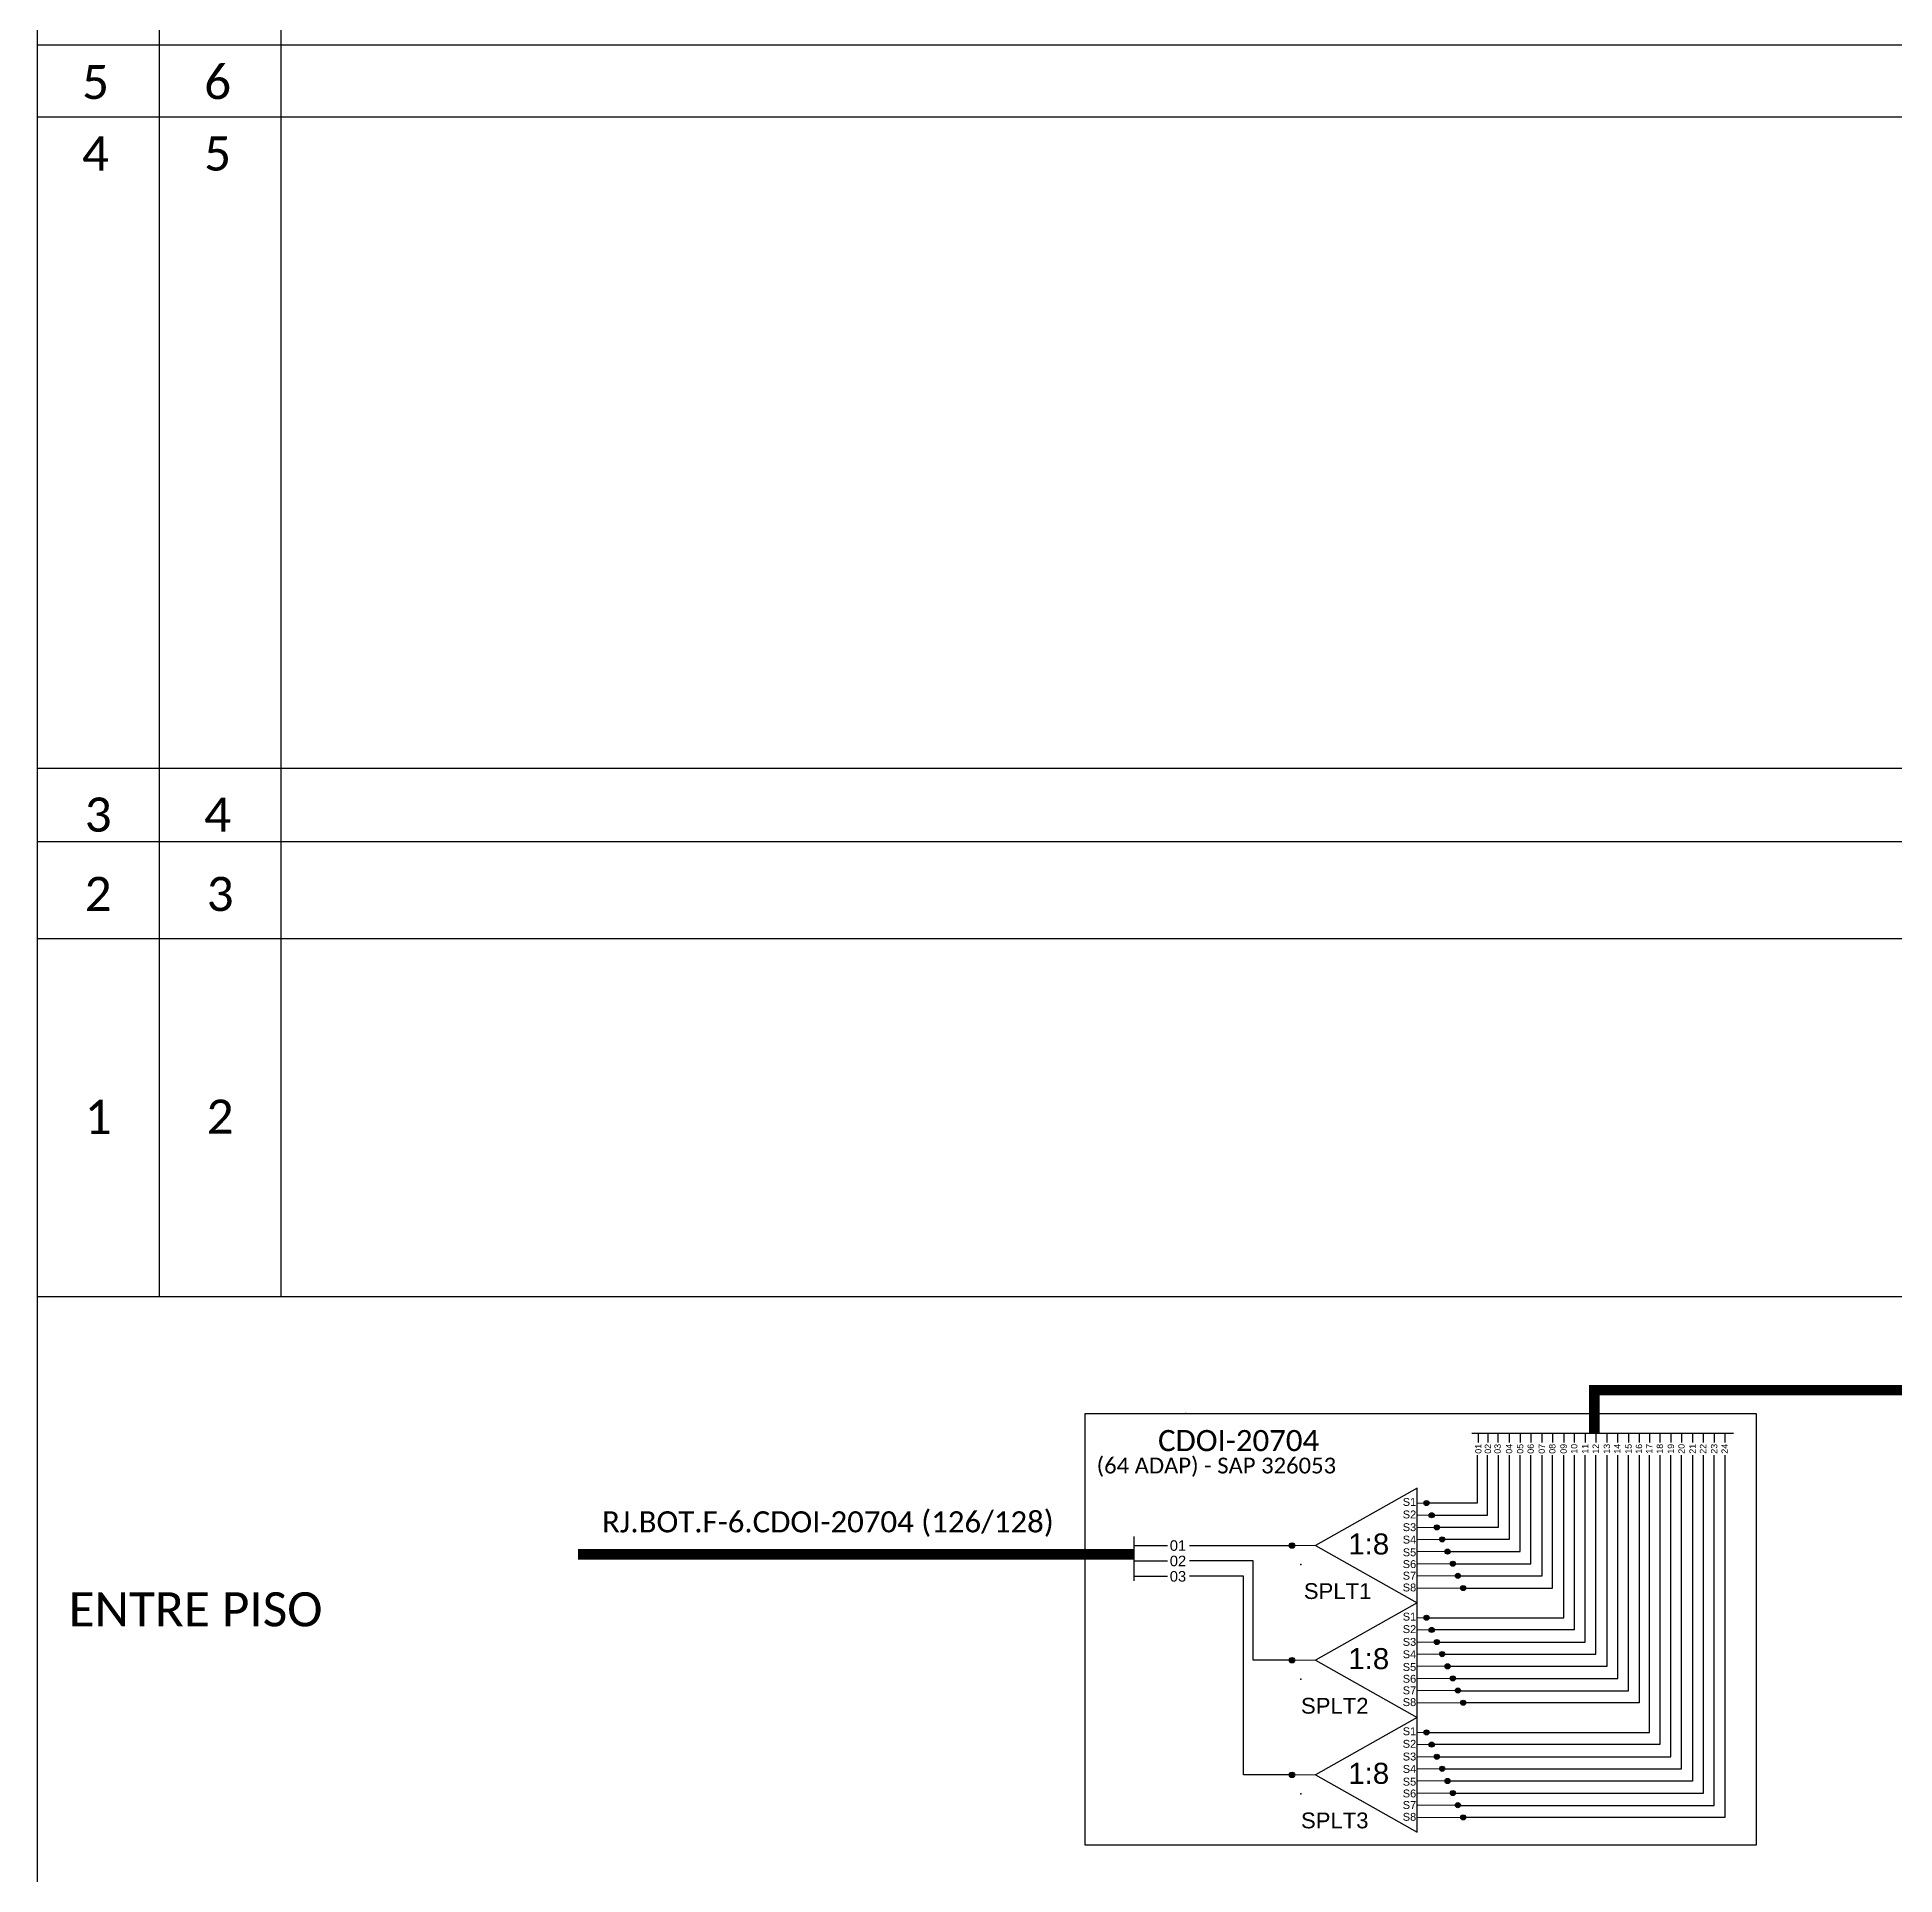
# Model space of a CAD drawing. Header units: metres. Extents: x -1286 to 459, y -500 to 94.
# Drawn here: x 43.9 to 220.1, y -392.3 to -217.9 of the extents above; entities that cross this region are included whole.
import ezdxf
from ezdxf.enums import TextEntityAlignment as Align

# ---------------------------------------------------------------- set-up
doc = ezdxf.new("R2010")
doc.units = ezdxf.units.M
doc.styles.add('ARIAL', font='arial.ttf')
doc.styles.add('WMF-Calibri0', font='calibri.ttf')

# ---------------------------------------------------------------- blocks, each defined once
blk = doc.blocks.new('SPLITTER_')
blk.add_point((0, 0))
at = {"style": 'ARIAL', "flags": 4}
blk.add_attdef('SPLT', (0, -3.26), '', height=1.5, dxfattribs=at)
blk = doc.blocks.new('SPLT_1-8_DIV_DIR')
h = blk.add_hatch(color=3)
h.dxf.hatch_style = 1
edge = h.paths.add_edge_path()
edge.add_arc((12.77, 4.04), 0.242, 0, 360)
h = blk.add_hatch(color=3)
h.dxf.hatch_style = 1
edge = h.paths.add_edge_path()
edge.add_arc((13.27, 2.88), 0.242, 0, 360)
h = blk.add_hatch(color=3)
h.dxf.hatch_style = 1
edge = h.paths.add_edge_path()
edge.add_arc((13.77, 1.73), 0.242, 0, 360)
h = blk.add_hatch(color=3)
h.dxf.hatch_style = 1
edge = h.paths.add_edge_path()
edge.add_arc((14.27, 0.58), 0.242, 0, 360)
h = blk.add_hatch(color=3)
h.dxf.hatch_style = 1
edge = h.paths.add_edge_path()
edge.add_arc((14.77, -0.58), 0.242, 0, 360)
h = blk.add_hatch(color=3)
h.dxf.hatch_style = 1
edge = h.paths.add_edge_path()
edge.add_arc((15.27, -1.73), 0.242, 0, 360)
h = blk.add_hatch(color=3)
h.dxf.hatch_style = 1
edge = h.paths.add_edge_path()
edge.add_arc((15.77, -2.88), 0.242, 0, 360)
h = blk.add_hatch(color=3)
h.dxf.hatch_style = 1
edge = h.paths.add_edge_path()
edge.add_arc((16.27, -4.04), 0.242, 0, 360)
at = {"color": 1}
blk.add_lwpolyline([(11.89, 5.45), (2.22, 0), (11.89, -5.45), (11.89, 5.45)], dxfattribs=at)
at = {"color": 7, "lineweight": 0}
for points in [[(12.77, 4.04), (11.89, 4.04)], [(11.89, 2.88), (13.27, 2.88)], [(11.89, 1.73), (13.77, 1.73)], [(11.89, 0.58), (14.27, 0.58)], [(11.89, -0.58), (14.77, -0.58)], [(11.89, -1.73), (15.27, -1.73)], [(11.89, -2.88), (15.77, -2.88)], [(11.89, -4.04), (16.27, -4.04)]]:
    blk.add_lwpolyline(points, dxfattribs=at)
at = {"color": 1, "lineweight": 0}
blk.add_lwpolyline([(2.22, 0), (0, 0)], dxfattribs=at)
at = {"color": 3}
for centre in [(12.77, 4.04), (13.27, 2.88), (13.77, 1.73), (14.27, 0.58), (14.77, -0.58), (15.27, -1.73), (15.77, -2.88), (16.27, -4.04)]:
    blk.add_circle(centre, 0.242, dxfattribs=at)
at = {"color": 1, "style": 'ARIAL'}
for s, height, p in [('S1', 0.75, (10.52, 3.77)), ('S2', 0.75, (10.52, 2.58)), ('S3', 0.75, (10.52, 1.37)), ('1:8', 2, (5.35, -0.85)), ('S4', 0.75, (10.52, 0.19)), ('S5', 0.75, (10.52, -1.02)), ('S6', 0.75, (10.52, -2.14)), ('S7', 0.75, (10.52, -3.24)), ('S8', 0.75, (10.52, -4.36))]:
    blk.add_text(s, height=height, dxfattribs=at).set_placement(p)
blk = doc.blocks.new('LEG_CDO64_DIR')
blk.add_point((0, 0))
at = {"color": 1, "style": 'WMF-Calibri0', "flags": 4}
blk.add_attdef('CDO', (-2.62, -3.57), '', height=2, dxfattribs=at)
blk.add_attdef('MODELO', text='', height=1.5, dxfattribs=at).set_placement((-1.52, -5.5), align=Align.CENTER)

msp = doc.modelspace()

# ---------------------------------------------------------------- hatches: boundary and pattern name
h = msp.add_hatch(color=3)
h.dxf.hatch_style = 1
edge = h.paths.add_edge_path()
edge.add_arc((162.92, -361.01), 0.256, 0, 360)
h = msp.add_hatch(color=3)
h.dxf.hatch_style = 1
edge = h.paths.add_edge_path()
edge.add_arc((162.92, -371.89), 0.256, 0, 360)
h = msp.add_hatch(color=3)
h.dxf.hatch_style = 1
edge = h.paths.add_edge_path()
edge.add_arc((162.92, -382.77), 0.256, 0, 360)

# ---------------------------------------------------------------- linework, layer by layer
for points in [[(43.87, 2.81), (43.87, -463.97), (431.63, -463.97), (431.63, 2.81)], [(55.44, 2.81), (55.44, -337.39)], [(67.02, -337.39), (67.02, 2.81)], [(43.87, -218.64), (431.63, -218.64)], [(43.87, -225.47), (431.63, -225.47)], [(43.87, -287.25), (431.63, -287.25)], [(43.87, -294.21), (431.63, -294.21)], [(43.87, -303.4), (431.63, -303.4)], [(43.87, -337.39), (431.63, -337.39)]]:
    msp.add_lwpolyline(points)
at = {"color": 5}
msp.add_lwpolyline([(349.19, -21.42, 1, 1, 0), (349.19, -222.54, 1, 1, 0), (252.48, -222.54, 1, 1, 0), (252.48, -346.27, 1, 1, 0), (191.59, -346.27, 1, 1, 0), (191.59, -350.36, 0, 0, 0)], format="xyseb", dxfattribs=at)
at = {"color": 1}
msp.add_lwpolyline([(143.31, -348.48), (206.94, -348.48), (206.94, -389.43), (143.31, -389.43)], close=True, dxfattribs=at)
at = {"color": 5}
for points in [[(179.99, -350.36), (204.8, -350.36)], [(180.58, -350.36), (180.58, -351.24)], [(181.51, -350.36), (181.51, -351.24)], [(182.43, -350.36), (182.43, -351.24)], [(183.52, -350.36), (183.52, -351.24)], [(184.57, -350.36), (184.57, -351.24)], [(185.57, -350.36), (185.57, -351.24)], [(186.62, -350.36), (186.62, -351.24)], [(187.62, -350.36), (187.62, -351.24)], [(188.69, -350.36), (188.69, -351.24)], [(189.69, -350.36), (189.69, -351.24)], [(190.74, -350.36), (190.74, -351.24)], [(191.74, -350.36), (191.74, -351.24)], [(192.79, -350.36), (192.79, -351.24)], [(193.79, -350.36), (193.79, -351.24)], [(194.84, -350.36), (194.84, -351.24)], [(195.84, -350.36), (195.84, -351.24)], [(196.82, -350.36), (196.82, -351.24)], [(197.82, -350.36), (197.82, -351.24)], [(198.87, -350.36), (198.87, -351.24)], [(199.87, -350.36), (199.87, -351.24)], [(200.92, -350.36), (200.92, -351.24)], [(201.92, -350.36), (201.92, -351.24)], [(202.97, -350.36), (202.97, -351.24)], [(203.97, -350.36), (203.97, -351.24)], [(180.47, -352.45), (180.47, -356.98), (175.69, -356.98)], [(175.91, -367.86), (188.69, -367.86), (188.69, -352.45)], [(175.91, -378.74), (196.82, -378.74), (196.82, -352.45)], [(189.69, -352.45), (189.69, -369.02), (176.11, -369.02)], [(197.82, -352.45), (197.82, -379.89), (176.11, -379.89)], [(176.41, -358.13), (181.47, -358.13), (181.47, -352.45)], [(176.91, -359.28), (182.52, -359.28), (182.52, -352.45)], [(176.91, -370.17), (190.74, -370.17), (190.74, -352.45)], [(176.91, -381.05), (198.87, -381.05), (198.87, -352.45)], [(177.13, -371.32), (191.74, -371.32), (191.74, -352.45)], [(177.13, -382.2), (199.87, -382.2), (199.87, -352.45)], [(183.52, -352.45), (183.52, -360.44), (177.19, -360.44)], [(192.79, -352.45), (192.79, -372.47), (177.63, -372.47)], [(200.92, -352.45), (200.92, -383.35), (177.63, -383.35)], [(177.91, -361.59), (184.57, -361.59), (184.57, -352.45)], [(178.17, -373.63), (193.84, -373.63), (193.84, -352.45)], [(178.17, -384.51), (201.97, -384.51), (201.97, -352.45)], [(178.41, -362.74), (185.57, -362.74), (185.57, -352.45)], [(178.67, -374.78), (194.84, -374.78), (194.84, -352.45)], [(178.67, -385.66), (202.97, -385.66), (202.97, -352.45)], [(186.62, -352.45), (186.62, -363.9), (178.69, -363.9)], [(195.84, -352.45), (195.84, -375.93), (179.13, -375.93)], [(203.97, -352.45), (203.97, -386.81), (179.13, -386.81)], [(179.4, -365.04), (187.62, -365.05), (187.62, -352.45)]]:
    msp.add_lwpolyline(points, dxfattribs=at)
at = {"color": 1}
msp.add_lwpolyline([(147.94, -364.35), (147.94, -360.16)], dxfattribs=at)
at = {"color": 3}
for points in [[(147.94, -361.01), (151.1, -361.01)], [(153.18, -361.01), (162.92, -361.01)], [(147.94, -362.47), (151.1, -362.47)]]:
    msp.add_lwpolyline(points, dxfattribs=at)
at = {"color": 1, "const_width": 1}
msp.add_lwpolyline([(95.17, -361.84), (147.94, -361.84)], dxfattribs=at)
at = {"color": 2}
for points in [[(147.94, -362.47), (151.1, -362.47)], [(162.92, -371.89), (159.23, -371.89), (159.23, -362.47), (153.18, -362.47)]]:
    msp.add_lwpolyline(points, dxfattribs=at)
at = {"color": 7}
for points in [[(147.94, -363.93), (151.1, -363.93)], [(162.92, -382.77), (158.32, -382.77), (158.32, -363.93), (153.18, -363.93)]]:
    msp.add_lwpolyline(points, dxfattribs=at)
at = {"color": 3}
for centre in [(162.92, -361.01), (162.92, -371.89), (162.92, -382.77)]:
    msp.add_circle(centre, 0.256, dxfattribs=at)

# ---------------------------------------------------------------- block references
ref = msp.add_blockref('LEG_CDO64_DIR', (152.83, -348.48))
ref.add_attrib('CDO', 'CDOI-20704', (150.21, -352.05), dxfattribs={"color": 1, "height": 2, "style": 'WMF-Calibri0'})
ref.add_attrib('MODELO', '(64 ADAP) - SAP 326053', dxfattribs={"color": 1, "height": 1.5, "style": 'WMF-Calibri0'}).set_placement((155.74, -354.17), align=Align.CENTER)
at = {"xscale": 0.9982254764087685, "yscale": 0.9982254764087685, "zscale": 0.9982254764087685}
for p in [(162.92, -361.01), (162.92, -371.89), (162.92, -382.77)]:
    msp.add_blockref('SPLT_1-8_DIV_DIR', p, dxfattribs=at)
ref = msp.add_blockref('SPLITTER_', (163.74, -362.82))
ref.add_attrib('SPLT', 'SPLT1', (164.04, -366.08), dxfattribs={"height": 1.5, "style": 'ARIAL'})
ref = msp.add_blockref('SPLITTER_', (163.74, -373.7))
ref.add_attrib('SPLT', 'SPLT2', (163.77, -376.96), dxfattribs={"height": 1.5, "style": 'ARIAL'})
ref = msp.add_blockref('SPLITTER_', (163.74, -384.58))
ref.add_attrib('SPLT', 'SPLT3', (163.77, -387.84), dxfattribs={"height": 1.5, "style": 'ARIAL'})

# ---------------------------------------------------------------- texts
at = {"style": 'ARIAL'}
for s, p in [('01', (180.59, -351.83)), ('02', (181.5, -351.83)), ('03', (182.42, -351.83)), ('04', (183.51, -351.83)), ('05', (184.56, -351.83)), ('06', (185.56, -351.83)), ('07', (186.61, -351.83)), ('08', (187.61, -351.83)), ('09', (188.68, -351.83)), ('10', (189.68, -351.83)), ('11', (190.73, -351.83)), ('12', (191.73, -351.83)), ('13', (192.78, -351.83)), ('14', (193.78, -351.83)), ('15', (194.83, -351.83)), ('16', (195.83, -351.83)), ('17', (196.81, -351.83)), ('18', (197.81, -351.83)), ('19', (198.86, -351.83)), ('20', (199.86, -351.83)), ('21', (200.91, -351.83)), ('22', (201.91, -351.83)), ('23', (202.96, -351.83)), ('24', (203.96, -351.83))]:
    msp.add_text(s, height=0.6, rotation=90, dxfattribs=at).set_placement(p, align=Align.MIDDLE_CENTER)
at = {"color": 1, "style": 'WMF-Calibri0'}
msp.add_text('RJ.BOT.F-6.CDOI-20704 (126/128)', height=2, dxfattribs=at).set_placement((97.46, -359.76))
at = {"style": 'ARIAL'}
for s, p in [('01', (152.1, -361.01)), ('02', (152.1, -362.47)), ('03', (152.1, -363.93))]:
    msp.add_text(s, height=1, dxfattribs=at).set_placement(p, align=Align.MIDDLE_CENTER)
at = {"color": 7, "style": 'WMF-Calibri0'}
msp.add_text('ENTRE PISO', height=3.24, dxfattribs=at).set_placement((46.86, -368.68))
at = {"color": 7, "style": 'WMF-Calibri0', "flags": 4}
for tag, p in [('5', (49.41, -222.15)), ('6', (60.99, -222.15)), ('4', (49.41, -228.94)), ('5', (60.99, -228.94)), ('3', (49.66, -291.66)), ('4', (60.99, -291.66)), ('2', (49.66, -299.19)), ('3', (61.23, -299.19)), ('1', (49.66, -320.34)), ('2', (61.23, -320.32))]:
    msp.add_attdef(tag, text='XX', height=3.24, dxfattribs=at).set_placement(p, align=Align.MIDDLE_CENTER)

doc.saveas('drawing.dxf')
